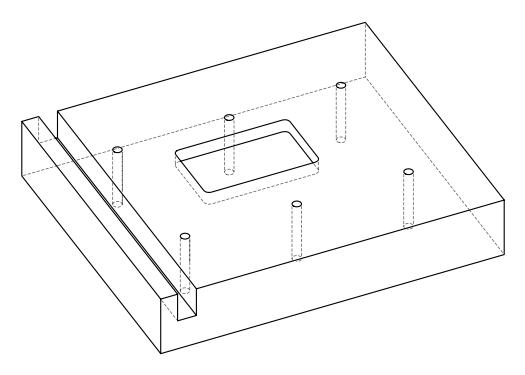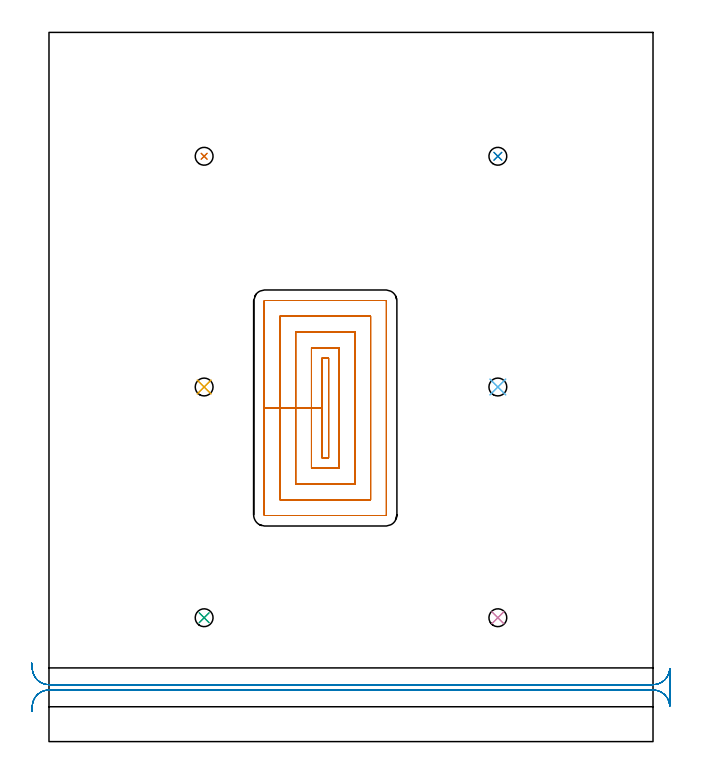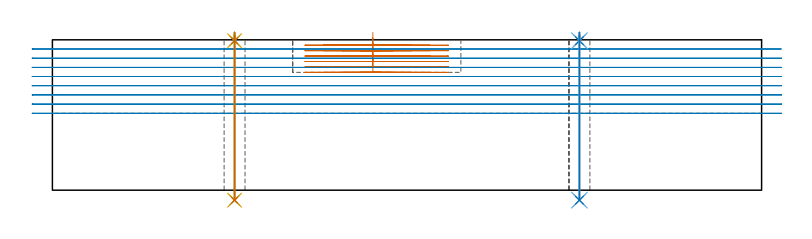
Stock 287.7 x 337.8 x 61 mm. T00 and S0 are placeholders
(PLAN: 14 operations, 3 tool changes, 25.4 min)
(1 MILL_RECTANGULAR_POCKET | POCKET_RECTANGULAR_STRAIGHT | NXT0201_013 | Follow Part, ap 2.5, ae 75% | 13.15 min | 100893 mm3)
(2 MILL_RECTANGULAR_SLOT | SLOT_RECTANGULAR | UGT0201_008 | Follow Part, ap 4, ae 75% | 10.47 min | 158612 mm3)
(3 SPOT_DRILL | STEP1HOLE | NXT0321_9005460120000 | 0.03 min | 3 mm3)
(4 SPOT_DRILL_1 | STEP1HOLE_1 | NXT0321_9005460120000 | 0.03 min | 6 mm3)
(5 SPOT_DRILL_2 | STEP1HOLE_2 | NXT0321_9005460120000 | 0.03 min | 2 mm3)
(6 SPOT_DRILL_3 | STEP1HOLE_3 | NXT0321_9005460120000 | 0.03 min | 0 mm3)
(7 SPOT_DRILL_4 | STEP1HOLE_4 | NXT0321_9005460120000 | 0.03 min | 0 mm3)
(8 SPOT_DRILL_5 | STEP1HOLE_5 | NXT0321_9005460120000 | 0.03 min | 1 mm3)
(9 DRILL_THROUGH_HOLE_INTO_CENTER | STEP1HOLE | UGT0301_480 | 0.27 min | 3449 mm3)
(10 DRILL_THROUGH_HOLE_INTO_CENTER_1 | STEP1HOLE_1 | UGT0301_480 | 0.27 min | 3443 mm3)
(11 DRILL_THROUGH_HOLE_INTO_CENTER_2 | STEP1HOLE_2 | UGT0301_480 | 0.27 min | 3446 mm3)
(12 DRILL_THROUGH_HOLE_INTO_CENTER_3 | STEP1HOLE_3 | UGT0301_480 | 0.27 min | 3444 mm3)
(13 DRILL_THROUGH_HOLE_INTO_CENTER_4 | STEP1HOLE_4 | UGT0301_480 | 0.27 min | 3440 mm3)
(14 DRILL_THROUGH_HOLE_INTO_CENTER_5 | STEP1HOLE_5 | UGT0301_480 | 0.27 min | 3453 mm3)
(TOOL NXT0201_013 | ENDMILL 10mm | D10 FL30 Z4)
(TOOL UGT0201_008 | End Mill 16 mm | D16 FL32 Z4)
(TOOL NXT0321_9005460120000 | NC Spot Drill, 142deg, 12mm, Carbide, Uncoated | D12 PA142 FL30 Z2)
(TOOL UGT0301_480 | Carbide Drill 8.5 mm | D8.5 PA118 FL75 Z2)
(OP 1 MILL_RECTANGULAR_POCKET)
G17 G21 G94 G90
T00 M6
G54
G17 G0 G90 X130. Y178.307 S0 M3
G43 Z71. H0
Z64.
G94 G1 Y158.9 Z58.8 F250.
Y135.2 F500.
X133.2
Y182.6
X130.
Y158.9
X125.
Y130.2
X138.2
Y187.6
X125.
Y158.9
X117.5
Y122.7
X145.7
Y195.1
X117.5
Y158.9
X110.
Y115.2
X153.2
Y202.6
X110.
Y158.9
X102.5
Y108.
G3 X102.8 Y107.7 R0.3
G1 X160.4
G3 X160.7 Y108. R0.3
G1 Y209.8
G3 X160.4 Y210.1 R0.3
G1 X102.8
G3 X102.5 Y209.8 R0.3
G1 Y158.9
Y157.9
G0 X130. Y178.307 Z61.8
G1 Y158.9 Z56.6 F250.
Y135.2 F500.
X133.2
Y182.6
X130.
Y158.9
X125.
Y130.2
X138.2
Y187.6
X125.
Y158.9
X117.5
Y122.7
X145.7
Y195.1
X117.5
Y158.9
X110.
Y115.2
X153.2
Y202.6
X110.
Y158.9
X102.5
Y108.
G3 X102.8 Y107.7 R0.3
G1 X160.4
G3 X160.7 Y108. R0.3
G1 Y209.8
G3 X160.4 Y210.1 R0.3
G1 X102.8
G3 X102.5 Y209.8 R0.3
G1 Y158.9
Y157.9
G0 X130. Y178.307 Z59.6
G1 Y158.9 Z54.4 F250.
Y135.2 F500.
X133.2
Y182.6
X130.
Y158.9
X125.
Y130.2
X138.2
Y187.6
X125.
Y158.9
X117.5
Y122.7
X145.7
Y195.1
X117.5
Y158.9
X110.
Y115.2
X153.2
Y202.6
X110.
Y158.9
X102.5
Y108.
G3 X102.8 Y107.7 R0.3
G1 X160.4
G3 X160.7 Y108. R0.3
G1 Y209.8
G3 X160.4 Y210.1 R0.3
G1 X102.8
G3 X102.5 Y209.8 R0.3
G1 Y158.9
Y157.9
G0 X130. Y178.307 Z57.4
G1 Y158.9 Z52.2 F250.
Y135.2 F500.
X133.2
Y182.6
X130.
Y158.9
X125.
Y130.2
X138.2
Y187.6
X125.
Y158.9
X117.5
Y122.7
X145.7
Y195.1
X117.5
Y158.9
X110.
Y115.2
X153.2
Y202.6
X110.
Y158.9
X102.5
Y108.
G3 X102.8 Y107.7 R0.3
G1 X160.4
G3 X160.7 Y108. R0.3
G1 Y209.8
G3 X160.4 Y210.1 R0.3
G1 X102.8
G3 X102.5 Y209.8 R0.3
G1 Y158.9
Y157.9
G0 X130. Y178.307 Z55.2
G1 Y158.9 Z50. F250.
Y135.2 F500.
X133.2
Y182.6
X130.
Y158.9
X125.
Y130.2
X138.2
Y187.6
X125.
Y158.9
X117.5
Y122.7
X145.7
Y195.1
X117.5
Y158.9
X110.
Y115.2
X153.2
Y202.6
X110.
Y158.9
X102.5
Y108.
G3 X102.8 Y107.7 R0.3
G1 X160.4
G3 X160.7 Y108. R0.3
G1 Y209.8
G3 X160.4 Y210.1 R0.3
G1 X102.8
G3 X102.5 Y209.8 R0.3
G1 Y158.9
Y157.9
G0 X130. Y178.307 Z53.
G1 Y158.9 Z47.8 F250.
Y135.2 F500.
X133.2
Y182.6
X130.
Y158.9
X125.
Y130.2
X138.2
Y187.6
X125.
Y158.9
X117.5
Y122.7
X145.7
Y195.1
X117.5
Y158.9
X110.
Y115.2
X153.2
Y202.6
X110.
Y158.9
X102.5
Y108.
G3 X102.8 Y107.7 R0.3
G1 X160.4
G3 X160.7 Y108. R0.3
G1 Y209.8
G3 X160.4 Y210.1 R0.3
G1 X102.8
G3 X102.5 Y209.8 R0.3
G1 Y158.9
Y157.9
G0 Z71.
M5
M2
(OP 2 MILL_RECTANGULAR_SLOT)
G17 G21 G94 G90
T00 M6
G54
G17 G0 G90 X-8.23 Y14.303 S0 M3
G43 Z71. H0
Z57.275
G94 G1 X-7.97 Y17.292 F250.
G2 X0. Y24.6 R8. F500.
G1 X287.7
G2 X295.69 Y17. R8.
G1 Y34.7
G2 X287.7 Y27.1 R8.
G1 X0.
G2 X-7.97 Y34.408 R8.
G1 X-8.23 Y37.397 F250.
G0 Y14.303 Z53.55
G1 X-7.97 Y17.292
G2 X0. Y24.6 R8. F500.
G1 X287.7
G2 X295.69 Y17. R8.
G1 X295.7
Y34.7
X295.69
G2 X287.7 Y27.1 R8.
G1 X0.
G2 X-7.97 Y34.408 R8.
G1 X-8.23 Y37.397 F250.
G0 Y14.303 Z49.825
G1 X-7.97 Y17.292
G2 X0. Y24.6 R8. F500.
G1 X287.7
G2 X295.69 Y17. R8.
G1 X295.7
Y34.7
X295.69
G2 X287.7 Y27.1 R8.
G1 X0.
G2 X-7.97 Y34.408 R8.
G1 X-8.23 Y37.397 F250.
G0 Y14.303 Z46.1
G1 X-7.97 Y17.292
G2 X0. Y24.6 R8. F500.
G1 X287.7
G2 X295.69 Y17. R8.
G1 X295.7
Y34.7
X295.69
G2 X287.7 Y27.1 R8.
G1 X0.
G2 X-7.97 Y34.408 R8.
G1 X-8.23 Y37.397 F250.
G0 Y14.303 Z42.375
G1 X-7.97 Y17.292
G2 X0. Y24.6 R8. F500.
G1 X287.7
G2 X295.69 Y17. R8.
G1 X295.7
Y34.7
X295.69
G2 X287.7 Y27.1 R8.
G1 X0.
G2 X-7.97 Y34.408 R8.
G1 X-8.23 Y37.397 F250.
G0 Y14.303 Z38.65
G1 X-7.97 Y17.292
G2 X0. Y24.6 R8. F500.
G1 X287.7
G2 X295.69 Y17. R8.
G1 X295.7
Y34.7
X295.69
G2 X287.7 Y27.1 R8.
G1 X0.
G2 X-7.97 Y34.408 R8.
G1 X-8.23 Y37.397 F250.
G0 Y14.303 Z34.925
G1 X-7.97 Y17.292
G2 X0. Y24.6 R8. F500.
G1 X287.7
G2 X295.69 Y17. R8.
G1 X295.7
Y34.7
X295.69
G2 X287.7 Y27.1 R8.
G1 X0.
G2 X-7.97 Y34.408 R8.
G1 X-8.23 Y37.397 F250.
G0 Y14.303 Z31.2
G1 X-7.97 Y17.292
G2 X0. Y24.6 R8. F500.
G1 X287.7
G2 X295.69 Y17. R8.
G1 X295.7
Y34.7
X295.69
G2 X287.7 Y27.1 R8.
G1 X0.
G2 X-7.97 Y34.408 R8.
G1 X-8.23 Y37.397 F250.
G0 Z71.
M5
M2
(OP 3 SPOT_DRILL)
G17 G21 G94 G90
T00 M6
G54
G17 G0 G90 X73.9 Y59. S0 M3
G43 Z71. H0
G94 G81 G98 Z60.634 F250. R64.
G80
M5
M2
(OP 4 SPOT_DRILL_1)
G17 G21 G94 G90
T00 M6
G54
G17 G0 G90 X213.8 Y59. S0 M3
G43 Z71. H0
G94 G81 G98 Z60.634 F250. R64.
G80
M5
M2
(OP 5 SPOT_DRILL_2)
G17 G21 G94 G90
T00 M6
G54
G17 G0 G90 X73.9 Y168.9 S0 M3
G43 Z71. H0
G94 G81 G98 Z60.634 F250. R64.
G80
M5
M2
(OP 6 SPOT_DRILL_3)
G17 G21 G94 G90
T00 M6
G54
G17 G0 G90 X213.8 Y168.9 S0 M3
G43 Z71. H0
G94 G81 G98 Z60.634 F250. R64.
G80
M5
M2
(OP 7 SPOT_DRILL_4)
G17 G21 G94 G90
T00 M6
G54
G17 G0 G90 X73.9 Y278.8 S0 M3
G43 Z71. H0
G94 G81 G98 Z60.634 F250. R64.
G80
M5
M2
(OP 8 SPOT_DRILL_5)
G17 G21 G94 G90
T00 M6
G54
G17 G0 G90 X213.8 Y278.8 S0 M3
G43 Z71. H0
G94 G81 G98 Z60.634 F250. R64.
G80
M5
M2
(OP 9 DRILL_THROUGH_HOLE_INTO_CENTER)
G17 G21 G94 G90
T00 M6
G54
G17 G0 G90 X73.9 Y59. S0 M3
G43 Z71. H0
G94 G73 G98 Z-4.054 F250. Q8.132 R63.
G80
M5
M2
(OP 10 DRILL_THROUGH_HOLE_INTO_CENTER_1)
G17 G21 G94 G90
T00 M6
G54
G17 G0 G90 X213.8 Y59. S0 M3
G43 Z71. H0
G94 G73 G98 Z-4.054 F250. Q8.132 R63.
G80
M5
M2
(OP 11 DRILL_THROUGH_HOLE_INTO_CENTER_2)
G17 G21 G94 G90
T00 M6
G54
G17 G0 G90 X73.9 Y168.9 S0 M3
G43 Z71. H0
G94 G73 G98 Z-4.054 F250. Q8.132 R63.
G80
M5
M2
(OP 12 DRILL_THROUGH_HOLE_INTO_CENTER_3)
G17 G21 G94 G90
T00 M6
G54
G17 G0 G90 X213.8 Y168.9 S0 M3
G43 Z71. H0
G94 G73 G98 Z-4.054 F250. Q8.132 R63.
G80
M5
M2
(OP 13 DRILL_THROUGH_HOLE_INTO_CENTER_4)
G17 G21 G94 G90
T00 M6
G54
G17 G0 G90 X73.9 Y278.8 S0 M3
G43 Z71. H0
G94 G73 G98 Z-4.054 F250. Q8.132 R63.
G80
M5
M2
(OP 14 DRILL_THROUGH_HOLE_INTO_CENTER_5)
G17 G21 G94 G90
T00 M6
G54
G17 G0 G90 X213.8 Y278.8 S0 M3
G43 Z71. H0
G94 G73 G98 Z-4.054 F250. Q8.132 R63.
G80
M5
M2
